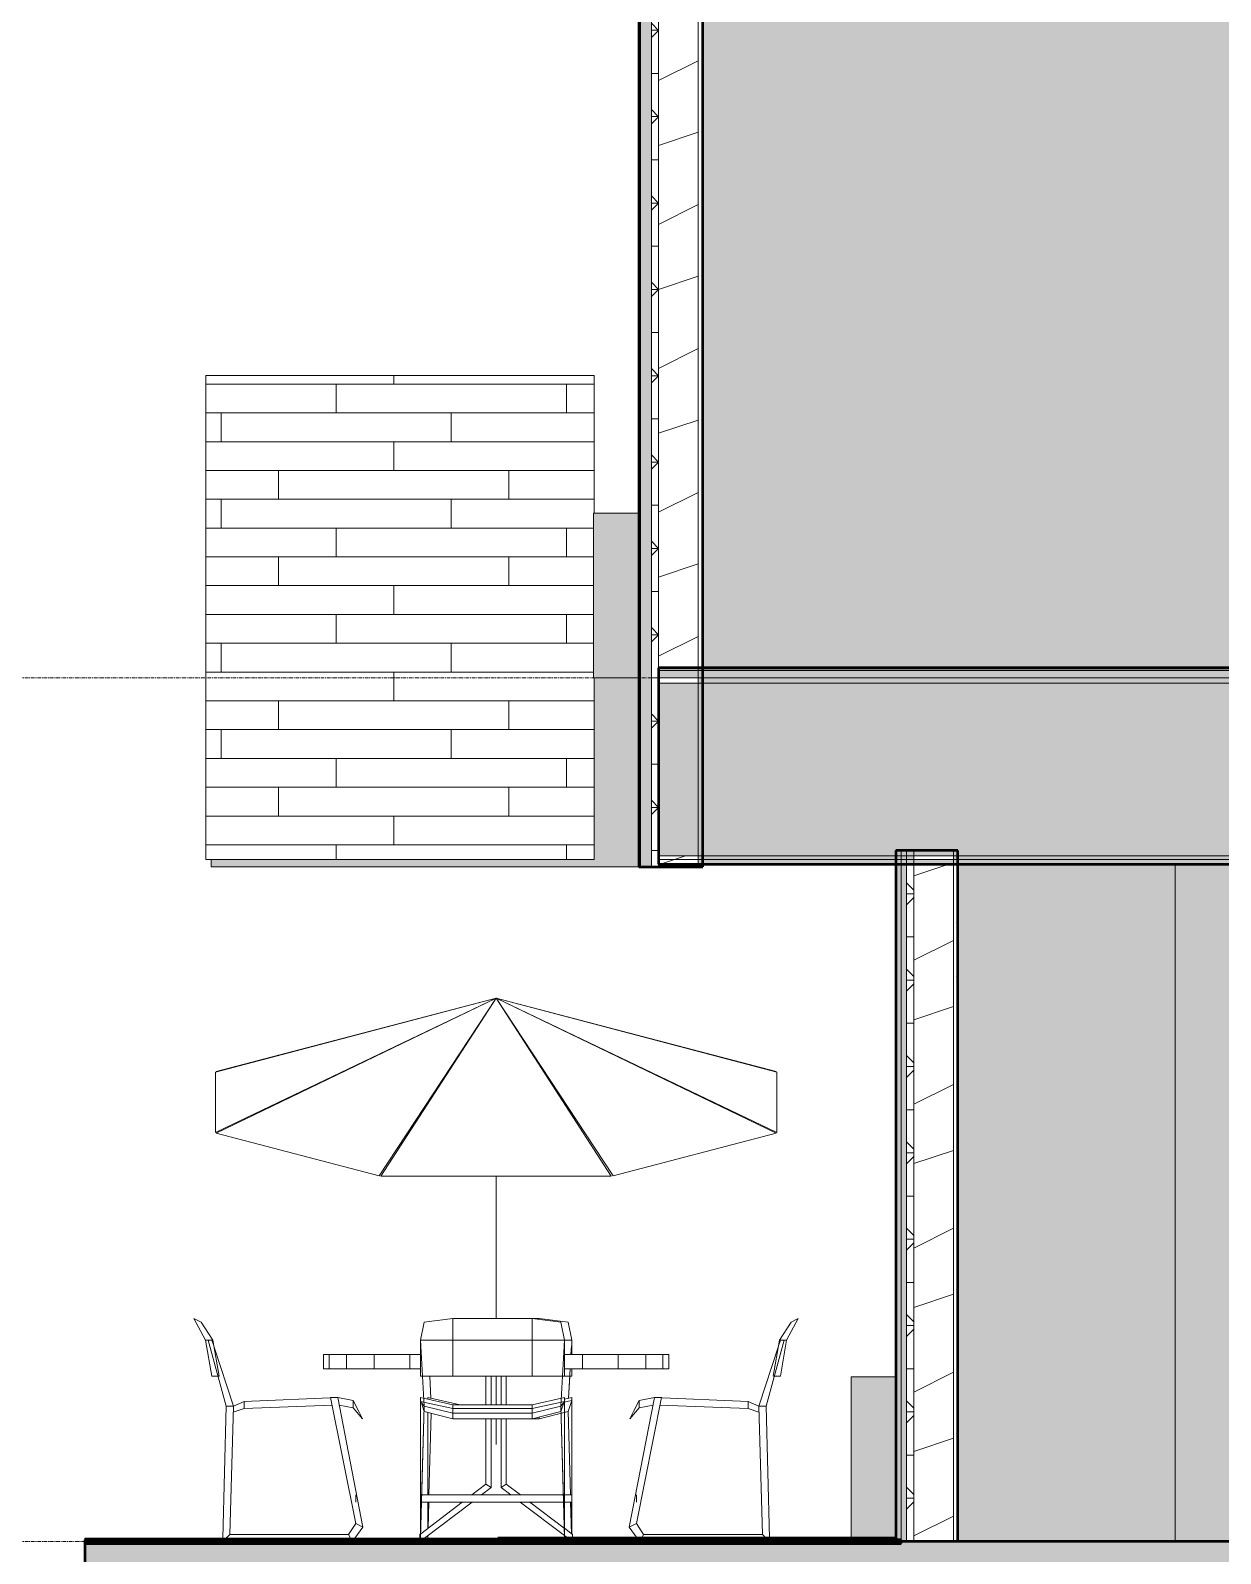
# Model space of a CAD drawing. Header units: inches. Extents: x 9566 to 17067, y -226 to 532.
# Drawn here: x 9889.8 to 10055.2, y -1.7 to 209.9 of the extents above; entities that cross this region are included whole.
import ezdxf

# ---------------------------------------------------------------- set-up
doc = ezdxf.new("R2010")
doc.units = ezdxf.units.IN
doc.header["$MEASUREMENT"] = 0
doc.linetypes.add('Grid Line 1_2_', pattern=[0.875, 0.5, -0.125, 0.125, -0.125])
for name, color, linetype, lineweight in [('0-1', 7, 'Continuous', 5), ('0-2', 7, 'Continuous', 9), ('A-AREA-PATT-1', 41, 'Continuous', 9), ('A-AREA-PATT-3', 254, 'Continuous', 9), ('A-FLOR', 192, 'Continuous', 13), ('A-FLOR-1', 192, 'Continuous', 5), ('A-FLOR-2', 192, 'Continuous', 50), ('A-FLOR-LEVL-1', 51, 'Grid Line 1_2_', 9), ('A-FLOR-MCUT', 51, 'Continuous', 13), ('A-FLOR-PATT-1', 8, 'Continuous', 9), ('A-WALL', 113, 'Continuous', 13), ('A-WALL-2', 10, 'Continuous', 13), ('A-WALL-3', 113, 'Continuous', 5), ('A-WALL-4', 113, 'Continuous', 50), ('A-WALL-PATT-1', 111, 'Continuous', 9), ('G-IMPT', 8, 'Continuous', 9), ('L-SITE', 91, 'Continuous', 9), ('M-EQPM-1', 8, 'Continuous', 9), ('M-EQPM-2', 7, 'Continuous', 9)]:
    doc.layers.add(name, color=color, linetype=linetype, lineweight=lineweight)
pattern_1 = [(0, (11002.727, 72), (38.4, 9.6), [1.584, -27.216, 1.584, -27.216, -153.6]), (0, (11002.727, 72), (38.4, 9.6), [-57.6, 1.584, -56.016, 1.584, -27.216, -67.2]), (0, (11002.727, 72), (38.4, 9.6), [-144, 1.584, -17.616, 1.584, -46.416]), (120, (11017.127, 76.8), (-27.51384, 28.455376), [1.584, -27.216, 1.584, -27.216, -153.6]), (120, (11017.127, 76.8), (-27.51384, 28.455376), [-57.6, 1.584, -56.016, 1.584, -27.216, -67.2]), (120, (11017.127, 76.8), (-27.51384, 28.455376), [-144, 1.584, -17.616, 1.584, -46.416]), (240, (11021.927, 96), (-10.88616, -38.055376), [1.584, -27.216, 1.584, -27.216, -153.6]), (240, (11021.927, 96), (-10.88616, -38.055376), [-57.6, 1.584, -56.016, 1.584, -27.216, -67.2]), (240, (11021.927, 96), (-10.88616, -38.055376), [-144, 1.584, -17.616, 1.584, -46.416])]
pattern_2 = [(50, (11002.727, 72), (34.4287, -3.012), [3.6, -39.6]), (355, (11002.727, 72), (-6.6596, 36.1048), [2.88, -31.68]), (100.451, (11005.596, 71.75), (27.7688, 33.0931), [3.06, -33.655]), (46.184, (11002.727, 81.6), (51.2275, -7.9453), [5.4, -59.4]), (96.636, (11006.996, 80.94), (44.8632, 46.7577), [4.589, -50.482]), (351.184, (11002.727, 81.6), (44.8642, 46.7574), [4.32, -47.52]), (21, (11007.527, 79.2), (28.65176, -19.3257), [3.6, -39.6]), (326, (11007.527, 79.2), (11.6793, 34.8066), [2.88, -31.68]), (71.451, (11009.915, 77.59), (40.331, 15.4813), [3.06, -33.655]), (37.5, (11002.727, 72), (0.58311, 15.97898), [1.584, -29.712, 1.584, -30.576, -31.8]), (37.5, (11002.727, 72), (0.58311, 15.97898), [-63.456, 1.584, -30.216]), (7.5, (11002.727, 72), (12.6269, 18.9321), [1.584, -16.752, 1.584, -28.992, -12.12]), (7.5, (11002.727, 72), (12.6269, 18.9321), [-48.912, 1.584, -10.536]), (327.5, (10992.023, 72), (25.62299, -1.0828), [1.584, -10.416, 1.584, -35.856, -49.68]), (327.5, (10992.023, 72), (25.62299, -1.0828), [-49.44, 1.584, -48.096]), (317.5, (10987.223, 72), (27.99243, 4.80496), [1.584, -14.016, 1.584, -23.28, -35.28]), (317.5, (10987.223, 72), (27.99243, 4.80496), [-40.464, 1.584, -33.696])]
pattern_3 = [(0, (11002.727, 72), (0, 5.998), []), (315, (11002.727, 72), (5.99768, 0), [8.482, -8.482]), (45, (11002.727, 72), (5.99768, 0), [8.482, -8.482])]
pattern_4 = [(216.87, (11010.724, 91.992), (59.975529, 39.984307), [9.996, -89.964]), (206.565, (11022.719, 85.994), (-19.99181, -19.99222), [22.352, -22.352]), (198.435, (11022.719, 75.998), (-39.98382, -19.991955), [12.644, -50.576])]

# ---------------------------------------------------------------- blocks, each defined once
blk = doc.blocks.new('HVAC_SPVU_AlliedAir_MGE4 - HVAC_SPVU_AlliedAir_MGE4-V23-BUILDING SECTION - EAST_WEST - LOOKING NORTH')
at = {"layer": 'M-EQPM-1'}
h = blk.add_hatch(color=256, dxfattribs=at)
h.paths.add_polyline_path([(10018.71, 0), (10018.81, 0), (10018.81, 22.88), (10018.71, 22.88), (10018.71, 9.03)], flags=0)
h.paths.add_polyline_path([(10010.09, 0.5), (10010.09, 22.88), (10003.89, 22.88), (10003.89, 0.5)], flags=0)
at = {"layer": 'M-EQPM-2'}
for p, q in [((10003.89, 0.5), (10003.89, 22.88)), ((10003.89, 22.88), (10010.09, 22.88)), ((10018.71, 22.88), (10018.81, 22.88))]:
    blk.add_line(p, q, dxfattribs=at)
blk = doc.blocks.new('HVAC_SPVU_AlliedAir_MGE4 - HVAC_SPVU_AlliedAir_MGE4-V26-BUILDING SECTION - EAST_WEST - LOOKING NORTH')
at = {"layer": 'M-EQPM-1'}
blk.add_hatch(color=256, dxfattribs=at).paths.add_polyline_path([(9968.19, 120), (9974.38, 120), (9974.38, 142.87), (9968.06, 142.87), (9968.06, 120)], flags=0)
at = {"layer": 'M-EQPM-2'}
for p, q in [((9968.06, 120), (9968.06, 142.87)), ((9968.06, 142.87), (9974.38, 142.87)), ((9968.06, 120), (9974.38, 120))]:
    blk.add_line(p, q, dxfattribs=at)
blk = doc.blocks.new('1750 Ox - Unit Layouts_rvt-1-BUILDING SECTION - EAST_WEST - LOOKING NORTH')
at = {"layer": 'A-WALL-2'}
for p, q in [((10018.81, 94.13), (10018.81, 0)), ((10048.89, 0), (10048.89, 94.13))]:
    blk.add_line(p, q, dxfattribs=at)
at = {"layer": '0-2'}
for name in ['HVAC_SPVU_AlliedAir_MGE4 - HVAC_SPVU_AlliedAir_MGE4-V26-BUILDING SECTION - EAST_WEST - LOOKING NORTH', 'HVAC_SPVU_AlliedAir_MGE4 - HVAC_SPVU_AlliedAir_MGE4-V23-BUILDING SECTION - EAST_WEST - LOOKING NORTH']:
    blk.add_blockref(name, (0, 0), dxfattribs=at)
blk = doc.blocks.new('Outdoor Table01 - 02ZUTB01_dwg-V35-BUILDING SECTION - EAST_WEST - LOOKING NORTH')
at = {"layer": 'G-IMPT'}
for p, q in [((9954.55, 75.5), (9915.55, 56.82)), ((9954.55, 75.5), (9915.55, 65.24)), ((9954.55, 75.5), (9915.66, 65.31)), ((9954.55, 75.5), (9915.66, 56.75)), ((9954.55, 75.5), (9938.29, 71.26)), ((9954.55, 75.5), (9938.29, 50.8)), ((9954.55, 75.5), (9938.55, 50.77)), ((9993.55, 65.24), (9954.55, 75.5)), ((9954.55, 75.5), (9993.55, 56.82)), ((9954.55, 75.5), (9970.55, 50.77)), ((9954.55, 75.5), (9970.81, 71.26)), ((9954.55, 75.5), (9993.44, 65.31)), ((9954.55, 75.5), (9993.44, 56.75)), ((9954.55, 75.5), (9970.81, 50.8)), ((9915.66, 65.31), (9938.29, 71.26)), ((9945.76, 71.29), (9945.82, 71.29)), ((9963.28, 71.29), (9963.34, 71.29)), ((9970.81, 71.26), (9993.44, 65.31)), ((9915.55, 56.82), (9915.55, 65.24)), ((9993.55, 65.24), (9993.55, 56.82)), ((9938.29, 50.8), (9915.66, 56.75)), ((9993.44, 56.75), (9970.81, 50.8)), ((9970.55, 50.77), (9938.55, 50.77)), ((9954.55, 49.5), (9954.55, 50.77)), ((9954.55, 49.5), (9954.55, 50.77)), ((9954.55, 31), (9954.55, 49.5)), ((9954.55, 31), (9954.55, 49.5)), ((9913.56, 30.5), (9912.56, 31)), ((9912.56, 31), (9914.18, 28)), ((9913.56, 30.5), (9915.18, 28)), ((9944.55, 30.5), (9944.05, 28)), ((9948.55, 31), (9944.55, 30.5)), ((9959.55, 31), (9948.55, 31)), ((9948.55, 31), (9948.55, 28)), ((9963.55, 30.5), (9959.55, 31)), ((9959.55, 31), (9960.55, 31)), ((9959.55, 31), (9959.55, 28)), ((9960.55, 31), (9964.55, 30.5)), ((9960.55, 31), (9960.55, 30.87)), ((9963.55, 30.5), (9964.05, 28)), ((9965.05, 28), (9964.55, 30.5)), ((9993.92, 28), (9995.54, 30.5)), ((9996.54, 31), (9994.92, 28)), ((9996.54, 31), (9995.54, 30.5)), ((9914.18, 28), (9915.05, 23)), ((9914.18, 28), (9914.55, 28)), ((9917.05, 18.83), (9914.55, 28)), ((9915.05, 28), (9914.55, 28)), ((9915.31, 27.21), (9915.05, 28)), ((9915.05, 28), (9915.18, 28)), ((9915.18, 28), (9916.05, 23)), ((9944.05, 28), (9944.09, 27.21)), ((9944.05, 28), (9944.55, 18.83)), ((9944.05, 28), (9944.05, 23)), ((9948.55, 28), (9944.05, 28)), ((9959.55, 28), (9948.55, 28)), ((9948.55, 28), (9948.55, 23)), ((9959.55, 28), (9964.05, 28)), ((9959.55, 28), (9959.55, 23)), ((9963.55, 18.83), (9964.05, 28)), ((9964.01, 27.21), (9964.05, 28)), ((9964.05, 28), (9964.05, 23)), ((9964.05, 28), (9965.05, 28)), ((9965.05, 28), (9965.05, 26)), ((9994.55, 28), (9992.05, 18.83)), ((9993.92, 28), (9993.05, 23)), ((9994.05, 28), (9993.79, 27.21)), ((9994.05, 28), (9993.92, 28)), ((9994.05, 28), (9994.55, 28)), ((9994.92, 28), (9994.05, 23)), ((9994.92, 28), (9994.55, 28)), ((9918.05, 18.83), (9915.33, 27.15)), ((9930.55, 24), (9930.55, 26)), ((9930.55, 26), (9931.37, 26)), ((9931.37, 26), (9933.77, 26)), ((9931.37, 24), (9931.37, 26)), ((9933.77, 26), (9937.58, 26)), ((9933.77, 24), (9933.77, 26)), ((9937.58, 26), (9942.55, 26)), ((9937.58, 24), (9937.58, 26)), ((9942.55, 26), (9944.05, 26)), ((9942.55, 24), (9942.55, 26)), ((9964.05, 26), (9966.55, 26)), ((9964.94, 26), (9965.01, 27.21)), ((9966.55, 26), (9971.52, 26)), ((9966.55, 24), (9966.55, 26)), ((9971.52, 26), (9975.33, 26)), ((9971.52, 24), (9971.52, 26)), ((9975.33, 26), (9977.73, 26)), ((9975.33, 24), (9975.33, 26)), ((9977.73, 26), (9978.55, 26)), ((9977.73, 24), (9977.73, 26)), ((9978.55, 24), (9978.55, 26)), ((9993.77, 27.15), (9991.05, 18.83)), ((9930.55, 24), (9931.37, 24)), ((9931.37, 24), (9933.77, 24)), ((9933.77, 24), (9937.58, 24)), ((9937.58, 24), (9942.55, 24)), ((9942.55, 24), (9944.05, 24)), ((9964.05, 24), (9966.55, 24)), ((9964.61, 19.9), (9964.83, 24)), ((9965.05, 24), (9965.05, 23)), ((9966.55, 24), (9971.52, 24)), ((9971.52, 24), (9975.33, 24)), ((9975.33, 24), (9977.73, 24)), ((9977.73, 24), (9978.55, 24)), ((9915.05, 23), (9915.91, 23)), ((9915.99, 23), (9916.05, 23)), ((9944.05, 23), (9948.55, 23)), ((9944.32, 23), (9944.55, 18.83)), ((9945.49, 19.9), (9945.32, 23)), ((9945.49, 19.9), (9945.32, 23)), ((9948.55, 23), (9959.55, 23)), ((9953.14, 19), (9953.14, 23)), ((9953.84, 19), (9953.84, 23)), ((9954.55, 19), (9954.55, 23)), ((9954.55, 19), (9954.55, 23)), ((9955.26, 19), (9955.26, 23)), ((9955.96, 19), (9955.96, 23)), ((9959.55, 23), (9964.05, 23)), ((9963.55, 18.83), (9963.78, 23)), ((9965.05, 23), (9964.05, 23)), ((9964.78, 23), (9964.61, 19.9)), ((9993.05, 23), (9993.11, 23)), ((9993.19, 23), (9994.05, 23)), ((9919.55, 19.48), (9918.05, 18.83)), ((9932.55, 20), (9919.55, 19.48)), ((9919.55, 18.48), (9919.55, 19.48)), ((9932.55, 20), (9931.55, 20)), ((9935.05, 2.5), (9931.55, 20)), ((9936.05, 2), (9932.55, 20)), ((9934.68, 19.59), (9932.55, 20)), ((9935.46, 18.07), (9934.68, 19.59)), ((9934.68, 18.59), (9934.68, 19.59)), ((9944.05, 20), (9944.05, 19.48)), ((9944.05, 20), (9948.55, 19)), ((9944.05, 2.5), (9944.05, 19.48)), ((9944.05, 6.5), (9944.05, 19.48)), ((9944.05, 19.48), (9944.55, 18.83)), ((9944.05, 19.48), (9948.55, 18.48)), ((9944.11, 19.4), (9944.55, 18.07)), ((9945.05, 19.78), (9945.05, 20)), ((9949.55, 19), (9945.05, 20)), ((9959.55, 19), (9964.05, 20)), ((9959.55, 18.48), (9964.05, 19.48)), ((9964.05, 19.48), (9963.55, 18.83)), ((9963.55, 18.07), (9963.99, 19.4)), ((9965.05, 19.59), (9963.97, 19.35)), ((9964.05, 20), (9964.05, 19.48)), ((9965.05, 20), (9964.05, 19.78)), ((9964.05, 19.48), (9964.05, 6.5)), ((9964.05, 2.5), (9964.05, 19.48)), ((9965.05, 19.59), (9964.55, 18.07)), ((9965.05, 19.48), (9964.99, 19.4)), ((9965.05, 19.59), (9965.05, 20)), ((9965.05, 6.5), (9965.05, 19.59)), ((9965.05, 2), (9965.05, 19.59)), ((9965.05, 19.59), (9965.05, 19.48)), ((9973.05, 2), (9976.55, 20)), ((9974.42, 19.59), (9973.64, 18.07)), ((9974.05, 2.5), (9977.55, 20)), ((9974.42, 19.59), (9976.55, 20)), ((9974.42, 19.59), (9974.42, 18.59)), ((9976.55, 20), (9977.55, 20)), ((9976.55, 20), (9989.55, 19.48)), ((9989.55, 19.48), (9991.05, 18.83)), ((9989.55, 19.48), (9989.55, 18.48)), ((9916.56, 0.5), (9917.05, 18.83)), ((9917.05, 18.83), (9918.05, 18.83)), ((9917.55, 1), (9918.05, 18.83)), ((9918.03, 17.98), (9919.55, 18.48)), ((9919.55, 18.48), (9931.76, 18.97)), ((9932.75, 18.96), (9934.68, 18.59)), ((9934.68, 18.59), (9935.96, 17.07)), ((9935.96, 17.07), (9935.46, 18.07)), ((9944.55, 18.83), (9944.05, 1)), ((9944.55, 18.83), (9944.06, 0.5)), ((9944.55, 18.83), (9948.55, 17.83)), ((9944.55, 18.07), (9948.55, 17.07)), ((9945.05, 6.5), (9945.05, 17.94)), ((9945.05, 6.5), (9945.05, 17.94)), ((9945.2, 6.5), (9945.52, 17.82)), ((9945.2, 6.5), (9945.52, 17.82)), ((9945.22, 6.5), (9945.52, 17.82)), ((9948.55, 19), (9959.55, 19)), ((9948.55, 19), (9948.55, 18.48)), ((9948.55, 18.48), (9948.55, 17.83)), ((9948.55, 18.48), (9959.55, 18.48)), ((9948.55, 17.83), (9959.55, 17.83)), ((9948.55, 17.83), (9948.55, 17.07)), ((9948.55, 17.07), (9959.55, 17.07)), ((9953.14, 8), (9953.14, 17.07)), ((9953.84, 7.5), (9953.84, 17.07)), ((9954.55, 13.5), (9954.55, 17.07)), ((9954.55, 13.5), (9954.55, 17.07)), ((9955.26, 7.5), (9955.26, 17.07)), ((9955.96, 8), (9955.96, 17.07)), ((9959.55, 18.48), (9959.55, 19)), ((9959.55, 17.83), (9963.55, 18.83)), ((9959.55, 17.83), (9959.55, 18.48)), ((9959.55, 17.07), (9963.55, 18.07)), ((9959.55, 17.83), (9959.55, 17.07)), ((9960.55, 17.07), (9959.55, 17.07)), ((9964.55, 18.07), (9960.55, 17.07)), ((9960.55, 17.32), (9960.55, 17.07)), ((9964.04, 0.5), (9963.55, 18.83)), ((9964.05, 1), (9963.55, 18.83)), ((9964.57, 18.13), (9964.9, 6.49)), ((9964.57, 18.13), (9964.9, 6.49)), ((9964.57, 18.12), (9964.88, 6.49)), ((9974.42, 18.59), (9973.14, 17.07)), ((9973.64, 18.07), (9973.14, 17.07)), ((9974.42, 18.59), (9976.35, 18.96)), ((9977.34, 18.97), (9989.55, 18.48)), ((9989.55, 18.48), (9991.07, 17.98)), ((9991.05, 18.83), (9991.55, 1)), ((9991.05, 18.83), (9992.05, 18.83)), ((9992.05, 18.83), (9992.54, 0.5)), ((9935.05, 5.5), (9935.05, 6.5)), ((9944.2, 6.5), (9944.05, 6.5)), ((9944.05, 6.5), (9944.05, 5.5)), ((9963.88, 6.5), (9944.22, 6.5)), ((9953.14, 8), (9951.17, 6.5)), ((9953.84, 7.5), (9952.52, 6.5)), ((9953.84, 7.5), (9953.14, 8)), ((9955.96, 8), (9955.26, 7.5)), ((9955.26, 7.5), (9956.58, 6.5)), ((9955.96, 8), (9957.93, 6.5)), ((9964.05, 6.5), (9963.9, 6.5)), ((9964.05, 5.5), (9964.05, 6.5)), ((9964.05, 6.5), (9965.05, 6.5)), ((9965.05, 6.5), (9965.05, 5.5)), ((9974.05, 6.5), (9974.05, 5.5)), ((9944.18, 5.5), (9944.05, 5.5)), ((9944.05, 2), (9944.05, 5.5)), ((9949.85, 5.5), (9944.08, 1.1)), ((9963.9, 5.5), (9944.2, 5.5)), ((9951.2, 5.5), (9944.6, 0.5)), ((9945.05, 2), (9945.05, 5.5)), ((9945.05, 2.5), (9945.05, 5.5)), ((9945.07, 1.86), (9945.18, 5.5)), ((9945.07, 1.86), (9945.18, 5.5)), ((9945.1, 1.88), (9945.2, 5.5)), ((9957.9, 5.5), (9964.03, 0.86)), ((9959.25, 5.5), (9964, 1.88)), ((9964.05, 5.5), (9963.92, 5.5)), ((9964.05, 5.5), (9964.05, 2)), ((9964.05, 5.5), (9965.05, 5.5)), ((9964.9, 5.5), (9965.02, 1.1)), ((9964.92, 5.5), (9965.05, 1.08)), ((9964.92, 5.5), (9965.05, 1.08)), ((9965.05, 2.5), (9965.05, 5.5)), ((9935.05, 2.5), (9934.05, 1)), ((9936.05, 2), (9935.05, 2.5)), ((9944.05, 1), (9944.05, 2.5)), ((9944.05, 2.5), (9944.05, 2)), ((9945.05, 2.5), (9945.05, 1.84)), ((9945.05, 2), (9945.05, 2.5)), ((9964.05, 2.5), (9964.05, 1)), ((9964.05, 2), (9964.05, 2.5)), ((9965.05, 1.08), (9965.05, 2.5)), ((9965.05, 2.5), (9965.05, 2)), ((9974.05, 2.5), (9973.05, 2)), ((9975.05, 1), (9974.05, 2.5)), ((9917.55, 1), (9917.05, 0.5)), ((9934.05, 1), (9917.55, 1)), ((9934.05, 1), (9934.3, 0.5)), ((9936.05, 2), (9934.92, 0.5)), ((9944.05, 1.08), (9943.94, 1)), ((9943.94, 1), (9943.94, 0.5)), ((9944.05, 1), (9944.05, 2)), ((9944.05, 0.5), (9944.05, 1)), ((9945.05, 2), (9945.05, 1.84)), ((9945.05, 0.84), (9945.05, 0.5)), ((9945.05, 0.84), (9945.05, 0.5)), ((9945.05, 0.84), (9945.05, 0.5)), ((9945.06, 0.5), (9945.07, 0.86)), ((9964.03, 1.86), (9965.16, 1)), ((9964.05, 2), (9964.05, 1)), ((9964.05, 1), (9964.05, 0.5)), ((9964.05, 0.84), (9964.5, 0.5)), ((9965.05, 1.08), (9965.05, 2)), ((9965.16, 1), (9965.16, 0.5)), ((9974.17, 0.5), (9973.05, 2)), ((9975.05, 1), (9974.8, 0.5)), ((9991.55, 1), (9975.05, 1)), ((9992.05, 0.5), (9991.55, 1))]:
    blk.add_line(p, q, dxfattribs=at)
blk = doc.blocks.new('Outdoor Table01 - Outdoor Table01-V36-BUILDING SECTION - EAST_WEST - LOOKING NORTH')
blk.add_blockref('Outdoor Table01 - 02ZUTB01_dwg-V35-BUILDING SECTION - EAST_WEST - LOOKING NORTH', (0, 0))

msp = doc.modelspace()

# ---------------------------------------------------------------- hatches: boundary and pattern name
at = {"layer": 'A-AREA-PATT-1'}
h = msp.add_hatch(color=256, dxfattribs=at)
h.paths.add_polyline_path([(10126.1144, 121.375), (10126.1144, 207), (10168.1144, 207), (10168.1144, 121.375), (10245.7644, 121.375), (10245.7644, 207), (10281.7644, 207), (10281.7644, 121.375), (10376.7894, 121.375), (10376.7894, 226.125), (9983.2519, 226.125), (9983.2519, 121.375), (10117.577, 121.375)], flags=0)
h.paths.add_polyline_path([(10375.8996, 159.659), (10375.5059, 159.659), (10375.3091, 160), (10375.5059, 160.341), (10375.9201, 160.3056), (10376.0965, 160), (10375.9201, 159.6944)], flags=0)
at = {"layer": 'A-AREA-PATT-3'}
h = msp.add_hatch(color=256, dxfattribs=at)
h.paths.add_polyline_path([(10018.8144, 0), (10059.5196, 0), (10059.5196, 37.5), (10086.0298, 37.5), (10086.0298, 51), (10124.0298, 51), (10124.0298, 37.5), (10143.5196, 37.5), (10143.5196, 0), (10185.7721, 0), (10185.7721, 82.75), (10263.2721, 82.75), (10263.2721, 25), (10280.1644, 24.9542), (10280.1644, 22), (10283.1644, 22), (10283.1644, 6), (10281.1644, 6), (10281.1644, 0), (10351.1768, 0), (10352.0695, 7.6935), (10352.0986, 7.9418), (10351.0537, 8.3716), (10349.3132, 9.175), (10347.3132, 10.5671), (10346.2561, 11.6145), (10345.6768, 12.7851), (10345.3132, 13.8964), (10345.3132, 14.25), (10352.7894, 14.25), (10352.7894, 14.5), (10345.3132, 14.5), (10345.3157, 15.25), (10345.5632, 15.75), (10352.7894, 15.75), (10352.7894, 34.5), (10357.8416, 34.5), (10357.8416, 36), (10356.5916, 36), (10356.5916, 36.5), (10372.4144, 36.5), (10372.4646, 39), (10372.6019, 39), (10372.5475, 45.3906), (10372.493, 45.5937), (10372.1956, 45.8911), (10371.712, 46), (10369.5282, 45.9853), (10368.6947, 45.7754), (10368.0251, 45.2666), (10367.6177, 44.5827), (10367.4769, 43.875), (10367.4398, 42.5), (10366.7269, 42.5), (10366.764, 44.0617), (10366.9457, 44.9752), (10367.6817, 45.9833), (10368.5247, 46.5357), (10369.6019, 46.75), (10371.7894, 46.7129), (10372.3805, 46.5916), (10372.6452, 46.4661), (10373.1644, 45.8873), (10373.3519, 45.1875), (10373.3519, 39), (10373.8956, 39), (10373.9144, 36), (10372.2894, 36), (10372.2894, 34.5), (10376.7894, 34.5), (10376.7894, 94.125), (10018.7144, 94.125), (10018.7144, 22.875), (10018.8144, 22.875), (10018.8144, 9.0286)], flags=0)
h.paths.add_polyline_path([(10263.2721, 0), (10279.1644, 0), (10279.1644, 6), (10263.2721, 6)], flags=0)
h.paths.add_polyline_path([(10123.0298, 37.5), (10123.0298, 42.722), (10087.0298, 42.722), (10087.0298, 37.5), (10087.9834, 37.5), (10088.0035, 40.2843), (10088.1563, 40.5491), (10088.4211, 40.7019), (10088.7708, 40.722), (10121.6386, 40.7019), (10121.9033, 40.5491), (10122.0562, 40.2843), (10122.0763, 39.9346), (10122.0763, 37.5)], flags=0)
h.paths.add_polyline_path([(10087.0298, 43.722), (10096.0298, 43.722), (10096.0298, 46.472), (10087.0298, 46.472)], flags=0)
h.paths.add_polyline_path([(10117.577, 43.722), (10123.0298, 43.722), (10123.0298, 46.472), (10114.0298, 46.472), (10114.0298, 43.722)], flags=0)
h.paths.add_polyline_path([(10097.0298, 43.722), (10113.0298, 43.722), (10113.0298, 50), (10097.0298, 50)], flags=0)
h.paths.add_polyline_path([(10088.7708, 47.472), (10096.0298, 47.472), (10096.0298, 50), (10087.0298, 50), (10087.0298, 47.472)], flags=0)
h.paths.add_polyline_path([(10121.2889, 47.472), (10123.0298, 47.472), (10123.0298, 50), (10114.0298, 50), (10114.0298, 47.472), (10118.9267, 47.472)], flags=0)
at = {"layer": 'A-FLOR'}
h = msp.add_hatch(color=256, dxfattribs=at)
h.paths.add_polyline_path([(12143.9644, 0), (12147.8519, 0), (12147.8519, 0.5), (12088.5894, 0.5), (12088.5894, 0), (12143.6019, 0)], flags=0)
h.paths.add_polyline_path([(9964.8266, 0.25), (10010.0894, 0.25), (10010.0894, 0.5), (9954.8019, 0.5), (9954.8019, 0.25), (9955.2571, 0.25)], flags=0)
at = {"layer": 'A-FLOR-1'}
h = msp.add_hatch(color=256, dxfattribs=at)
h.paths.add_polyline_path([(12116.5269, 121.25), (12116.5269, 121.375), (11720.9894, 121.375), (11720.9894, 121.25), (12116.5203, 121.25)], flags=0)
h.paths.add_polyline_path([(11258.5923, 121.25), (11316.7437, 121.2604), (11316.7437, 121.375), (11250.4519, 121.375), (11250.4519, 121.25)], flags=0)
h.paths.add_polyline_path([(11318.7437, 121.25), (11388.7437, 121.2707), (11388.7437, 121.375), (11318.7437, 121.375), (11318.7437, 121.2607)], flags=0)
h.paths.add_polyline_path([(11392.9394, 121.25), (11437.6894, 121.2777), (11437.6894, 121.375), (11390.7437, 121.375), (11390.7437, 121.25), (11391.7437, 121.25)], flags=0)
h.paths.add_polyline_path([(11439.6894, 121.25), (11553.9894, 121.2944), (11553.9894, 121.375), (11439.6894, 121.375), (11439.6894, 121.278)], flags=0)
h.paths.add_polyline_path([(11667.6355, 121.25), (11719.2394, 121.25), (11719.2394, 121.375), (11648.7394, 121.375), (11648.7394, 121.25), (11649.9894, 121.25)], flags=0)
h.paths.add_polyline_path([(11585.2394, 121.25), (11585.2394, 121.375), (11583.9894, 121.375), (11583.9894, 121.25)], flags=0)
h.paths.add_polyline_path([(11643.9894, 121.25), (11645.2394, 121.25), (11645.2394, 121.375), (11588.7394, 121.375), (11588.7394, 121.25), (11589.9894, 121.25)], flags=0)
h.paths.add_polyline_path([(10505.0916, 121.25), (10510.0394, 121.25), (10510.0394, 121.375), (10453.5394, 121.375), (10453.5394, 121.25), (10462.0344, 121.25)], flags=0)
h.paths.add_polyline_path([(10513.5394, 121.25), (10514.7894, 121.25), (10514.7894, 121.375), (10513.5394, 121.3264)], flags=0)
h.paths.add_polyline_path([(10544.7894, 121.25), (10659.0894, 121.25), (10659.0894, 121.375), (10544.7894, 121.3308)], flags=0)
h.paths.add_polyline_path([(10450.0394, 121.25), (10450.0394, 121.375), (10379.5394, 121.375), (10379.5394, 121.25), (10448.0394, 121.25)], flags=0)
h.paths.add_polyline_path([(10376.7894, 121.25), (10377.7894, 121.25), (10377.7894, 121.375), (9982.6269, 121.375), (9982.6269, 121.25), (10375.9201, 121.25)], flags=0)
h.paths.add_polyline_path([(10668.3894, 121.25), (10708.0351, 121.25), (10708.0351, 121.375), (10661.0894, 121.3474), (10661.0894, 121.25), (10666.8394, 121.25)], flags=0)
h.paths.add_polyline_path([(10710.0351, 121.25), (10780.0351, 121.25), (10780.0351, 121.375), (10710.0351, 121.3544)], flags=0)
h.paths.add_polyline_path([(10782.0351, 121.25), (10849.3269, 121.25), (10849.3269, 121.375), (10782.0351, 121.3646)], flags=0)
h = msp.add_hatch(color=256, dxfattribs=at)
h.paths.add_polyline_path([(11273.9937, 121), (11316.7437, 121.0208), (11316.7437, 121.25), (11249.8269, 121.25), (11249.8269, 121), (11258.5923, 121)], flags=0)
h.paths.add_polyline_path([(12116.5269, 121), (12116.5203, 121.25), (11648.7394, 121.25), (11648.7394, 121), (12116.5072, 121)], flags=0)
h.paths.add_polyline_path([(11318.7437, 121), (11388.7437, 121.0414), (11388.7437, 121.25), (11318.7437, 121.25), (11318.7437, 121.0213)], flags=0)
h.paths.add_polyline_path([(11392.9751, 121), (11553.9894, 121), (11553.9894, 121.25), (11390.7437, 121.25), (11390.7437, 121), (11392.9394, 121)], flags=0)
h.paths.add_polyline_path([(11643.9894, 121), (11645.2394, 121), (11645.2394, 121.25), (11588.7394, 121.25), (11588.7394, 121), (11589.9894, 121)], flags=0)
h.paths.add_polyline_path([(11583.9894, 121), (11585.2394, 121), (11585.2394, 121.25), (11583.9894, 121.25), (11583.9894, 121.0974)], flags=0)
h.paths.add_polyline_path([(10544.7894, 121), (10708.0351, 121), (10708.0351, 121.25), (10544.7894, 121.25), (10544.7894, 121.1617)], flags=0)
h.paths.add_polyline_path([(10508.7894, 121), (10510.0394, 121), (10510.0394, 121.25), (10453.5394, 121.25), (10453.5394, 121), (10505.0916, 121)], flags=0)
h.paths.add_polyline_path([(10514.7894, 121), (10514.7894, 121.25), (10513.5394, 121.25), (10513.5394, 121)], flags=0)
h.paths.add_polyline_path([(10448.0394, 121), (10450.0394, 121), (10450.0394, 121.25), (9982.6269, 121.25), (9982.6269, 121), (10418.9772, 121)], flags=0)
h.paths.add_polyline_path([(10710.0351, 121), (10780.0351, 121), (10780.0351, 121.25), (10710.0351, 121.2088)], flags=0)
h.paths.add_polyline_path([(10782.0351, 121), (10849.3269, 121), (10849.3269, 121.25), (10782.0351, 121.2293)], flags=0)
for points in [[(9914.9394, 93.75), (9974.3769, 93.75), (9974.3769, 120), (9968.1894, 120), (9968.1894, 94.75), (9914.9394, 94.75)], [(9942.9584, 0.25), (9954.8019, 0.25), (9954.8019, 0.5), (9897.3894, 0.5), (9897.3894, 0.25), (9923.8196, 0.25)]]:
    msp.add_hatch(color=256, dxfattribs=at).paths.add_polyline_path(points, flags=0)
h = msp.add_hatch(color=256, dxfattribs=at)
h.paths.add_polyline_path([(12119.7359, 119.25), (12121.8394, 119.25), (12121.8394, 120), (11249.8269, 120), (11249.8269, 119.25), (12116.5269, 119.25)], flags=0)
h.paths.add_polyline_path([(10508.7894, 119.25), (10849.3269, 119.25), (10849.3269, 120), (9982.6269, 120), (9982.6269, 119.25), (10505.0916, 119.25)], flags=0)
h = msp.add_hatch(color=256, dxfattribs=at)
h.paths.add_polyline_path([(12086.0894, 94.75), (12116.5269, 94.75), (12116.5269, 95.25), (12086.0894, 95.25)], flags=0)
h.paths.add_polyline_path([(12079.9644, 94.75), (12080.5894, 94.75), (12080.5894, 95.25), (11285.2894, 95.25), (11285.2894, 94.75), (12076.6787, 94.75)], flags=0)
h.paths.add_polyline_path([(11250.4519, 94.75), (11279.7894, 94.7712), (11279.7894, 95.25), (11249.8269, 95.25), (11249.8269, 94.75), (11250.415, 94.75)], flags=0)
h.paths.add_polyline_path([(10634.2631, 94.75), (10813.4894, 94.7735), (10813.4894, 95.25), (10018.0894, 95.2267), (10018.0894, 94.75), (10606.225, 94.75)], flags=0)
h.paths.add_polyline_path([(10818.9894, 94.75), (10849.3269, 94.7531), (10849.3269, 95.25), (10818.9894, 95.25), (10818.9894, 94.7704)], flags=0)
h.paths.add_polyline_path([(10012.5894, 94.75), (10012.5894, 95.25), (9982.6269, 95.2469), (9982.6269, 94.75)], flags=0)
at = {"layer": 'A-FLOR-PATT-1'}
h = msp.add_hatch(dxfattribs=at)
h.set_pattern_fill('FP_2', color=256, style=0, pattern_type=2)
h.set_pattern_definition(pattern_2)
h.paths.add_polyline_path([(12055.1501, 120), (12116.5269, 120), (12116.5269, 121), (11583.9894, 121), (11583.9894, 120), (12012.0929, 120)], flags=0)
h.paths.add_polyline_path([(11546.5894, 120), (11553.9894, 120), (11553.9894, 121), (11390.7437, 121), (11390.7437, 120), (11538.464, 120)], flags=0)
h.paths.add_polyline_path([(11388.7437, 120), (11388.7437, 121), (11318.7437, 121), (11318.7437, 120), (11387.7638, 120)], flags=0)
h.paths.add_polyline_path([(11301.6495, 120), (11316.7437, 120), (11316.7437, 121), (11249.8269, 121), (11249.8269, 120), (11280.1209, 120)], flags=0)
h.paths.add_polyline_path([(10708.0351, 120), (10708.0351, 121), (10544.7894, 121), (10544.7894, 120), (10704.2311, 120)], flags=0)
h.paths.add_polyline_path([(10782.0351, 120), (10854.8269, 120), (10854.8269, 121), (10782.0351, 121), (10782.0351, 120.8664)], flags=0)
h.paths.add_polyline_path([(10710.0351, 120), (10780.0351, 120), (10780.0351, 121), (10710.0351, 121), (10710.0351, 120.835)], flags=0)
h.paths.add_polyline_path([(10418.9772, 120), (10514.7894, 120), (10514.7894, 121), (9977.1269, 121), (9977.1269, 120), (10402.1894, 120)], flags=0)
h = msp.add_hatch(dxfattribs=at)
h.set_pattern_fill('FP_4', color=256, style=0, pattern_type=2)
h.set_pattern_definition([(161.57, (11003.327, 72.6), (-4.8003375, -0.0004146), [0, -34.152, 3.792, 0]), (18.43, (11002.127, 72.6), (-4.8003375, 0.0004146), [0, -34.152, 3.792, 0]), (108.43, (11003.327, 72.6), (2.3991322, -12.001051), [11.382, -26.562]), (71.57, (11002.127, 72.6), (2.3991322, 12.001051), [11.382, -26.562])])
h.paths.add_polyline_path([(11244.3269, 95.25), (12121.8394, 95.25), (12121.8394, 119.25), (11244.3269, 119.25), (11244.3269, 103.2078)], flags=0)
h.paths.add_polyline_path([(10375.9201, 95.25), (10854.8269, 95.25), (10854.8269, 119.25), (9977.1269, 119.25), (9977.1269, 95.25), (10289.8057, 95.25)], flags=0)
h = msp.add_hatch(dxfattribs=at)
h.set_pattern_fill('FP_3', color=256, style=0, pattern_type=2)
h.set_pattern_definition(pattern_1)
h.paths.add_polyline_path([(11456.7204, 94.125), (12080.5894, 94.125), (12080.5894, 94.75), (11285.2894, 94.7194), (11285.2894, 94.125), (11419.4853, 94.125)], flags=0)
h.paths.add_polyline_path([(12115.9019, 94.125), (12116.5269, 94.125), (12116.5269, 94.75), (12087.8394, 94.75), (12087.8394, 94.125), (12098.2073, 94.125)], flags=0)
h.paths.add_polyline_path([(11268.3871, 94.125), (11279.7894, 94.125), (11279.7894, 94.75), (11249.8269, 94.7459), (11249.8269, 94.125), (11250.4519, 94.125)], flags=0)
h.paths.add_polyline_path([(10608.3083, 94.125), (10849.3269, 94.125), (10849.3269, 94.75), (9982.6269, 94.75), (9982.6269, 94.125), (10606.0583, 94.125)], flags=0)
h = msp.add_hatch(dxfattribs=at)
h.set_pattern_fill('FP_1', color=256, style=0, pattern_type=2)
h.set_pattern_definition([(0, (11002.727, 72), (30, 30), [30, -30]), (0, (11002.727, 83.25), (30, 30), [30, -30]), (0, (11002.727, 94.5), (30, 30), [30, -30]), (90, (11006.477, 98.25), (-30, 30), [30, -30]), (90, (11017.727, 98.25), (-30, 30), [30, -30]), (90, (11028.977, 98.25), (-30, 30), [30, -30])])
h.paths.add_polyline_path([(10881.8419, 0), (11277.2894, 0), (11277.2894, 0.25), (10821.4894, 0.25), (10821.4894, 0), (10875.5894, 0)], flags=0)
h.paths.add_polyline_path([(9902.2911, 0), (10010.0894, 0), (10010.0894, 0.25), (9897.3894, 0.25), (9897.3894, 0)], flags=0)
h = msp.add_hatch(dxfattribs=at)
h.set_pattern_fill('FP_2', color=256, style=0, pattern_type=2)
h.set_pattern_definition(pattern_2)
h.paths.add_polyline_path([(11732.2213, -12), (12143.6019, -12), (12143.6019, 0), (9897.3894, 0), (9897.3894, -12), (11710.6927, -12)], flags=0)
at = {"layer": 'A-WALL'}
h = msp.add_hatch(color=256, dxfattribs=at)
h.paths.add_polyline_path([(9974.3769, 93.75), (9974.6269, 93.75), (9974.6269, 212.875), (9974.3769, 212.875), (9974.3769, 96)], flags=0)
h.paths.add_polyline_path([(9974.6269, 249.875), (9974.6269, 250.625), (9974.3769, 250.625), (9974.3769, 249.875)], flags=0)
h.paths.add_polyline_path([(9974.3769, 251.625), (9974.6269, 251.625), (9974.6269, 334.5), (9974.3769, 334.5), (9974.3769, 252)], flags=0)
msp.add_hatch(color=256, dxfattribs=at).paths.add_polyline_path([(10010.0894, 0), (10010.8394, 0), (10010.8394, 94.125), (10010.0894, 94.125), (10010.0894, 9.0286)], flags=0)
at = {"layer": 'A-WALL-3'}
h = msp.add_hatch(color=256, dxfattribs=at)
h.paths.add_polyline_path([(9974.6269, 93.75), (9976.1269, 93.75), (9976.1269, 213.875), (9974.6269, 213.875), (9974.6269, 96)], flags=0)
h.paths.add_polyline_path([(9976.1269, 249.875), (9976.1269, 334.5), (9974.6269, 334.5), (9974.6269, 249.875)], flags=0)
msp.add_hatch(color=256, dxfattribs=at).paths.add_polyline_path([(10011.5894, 0), (10011.5894, 94.125), (10010.8394, 94.125), (10010.8394, 0)], flags=0)
at = {"layer": 'A-WALL-PATT-1'}
h = msp.add_hatch(dxfattribs=at)
h.set_pattern_fill('FP_5', color=256, style=0, pattern_type=2)
h.set_pattern_definition(pattern_3)
h.paths.add_polyline_path([(9976.1269, 93.75), (9977.1269, 93.75), (9977.1269, 334.5), (9976.1269, 334.5), (9976.1269, 249.875), (9976.9394, 249.875), (9976.9394, 213.875), (9976.1269, 213.875), (9976.1269, 96)], flags=0)
h = msp.add_hatch(dxfattribs=at)
h.set_pattern_fill('FP_6', color=256, style=0, pattern_type=2)
h.set_pattern_definition(pattern_4)
h.paths.add_polyline_path([(9977.1269, 93.75), (9982.6269, 93.75), (9982.6269, 95.25), (9977.1269, 95.25)], flags=0)
h.paths.add_polyline_path([(9979.0019, 119.25), (9982.6269, 119.25), (9982.6269, 120), (9977.1269, 120), (9977.1269, 119.25), (9978.1864, 119.25)], flags=0)
h.paths.add_polyline_path([(9977.1269, 121), (9982.6269, 121), (9982.6269, 227.25), (9977.1269, 227.25), (9977.1269, 126.7526)], flags=0)
h.paths.add_polyline_path([(9977.1269, 252), (9982.6269, 252), (9982.6269, 334.5), (9977.1269, 334.5), (9977.1269, 253.375)], flags=0)
h = msp.add_hatch(dxfattribs=at)
h.set_pattern_fill('FP_3', color=256, style=0, pattern_type=2)
h.set_pattern_definition(pattern_1)
h.paths.add_polyline_path([(9982.6269, 93.75), (9983.2519, 93.75), (9983.2501, 94.125), (9982.6269, 94.125)], flags=0)
h.paths.add_polyline_path([(9982.6269, 121.375), (9983.2519, 121.375), (9983.2519, 226.125), (9982.6269, 226.125), (9982.6269, 122.0285)], flags=0)
h.paths.add_polyline_path([(9983.2519, 253.375), (9983.2519, 334.5), (9982.6269, 334.5), (9982.6269, 253.375)], flags=0)
h = msp.add_hatch(dxfattribs=at)
h.set_pattern_fill('FP_18', color=256, style=0, pattern_type=2)
h.set_pattern_definition([(0, (9916.314, 120.8), (0, 4), []), (90, (9916.314, 120.8), (-8, 8), [4, -28]), (90, (9932.314, 124.8), (-8, 8), [4, -28])])
h.paths.add_polyline_path([(9968.1894, 94.75), (9968.1894, 120), (9968.0644, 120), (9968.0644, 142.875), (9968.1894, 142.875), (9968.1894, 162), (9914.1894, 162), (9914.1894, 94.75), (9945.3482, 94.75)], flags=0)
h = msp.add_hatch(dxfattribs=at)
h.set_pattern_fill('FP_6', color=256, style=0, pattern_type=2)
h.set_pattern_definition(pattern_4)
h.paths.add_polyline_path([(10018.0894, 0), (10018.0894, 94.125), (10012.5894, 94.125), (10012.5894, 0)], flags=0)
h.paths.add_polyline_path([(10012.5894, 94.75), (10018.0894, 94.75), (10018.0894, 95.25), (10012.5894, 95.25)], flags=0)
h = msp.add_hatch(dxfattribs=at)
h.set_pattern_fill('FP_5', color=256, style=0, pattern_type=2)
h.set_pattern_definition(pattern_3)
h.paths.add_polyline_path([(10012.5894, 0), (10012.5894, 94.125), (10011.5894, 94.125), (10011.5894, 0)], flags=0)
h = msp.add_hatch(dxfattribs=at)
h.set_pattern_fill('FP_3', color=256, style=0, pattern_type=2)
h.set_pattern_definition(pattern_1)
h.paths.add_polyline_path([(10018.7144, 0), (10018.7144, 94.125), (10018.0894, 94.125), (10018.0894, 0)], flags=0)

# ---------------------------------------------------------------- linework, layer by layer
at = {"layer": 'A-FLOR'}
for p, q in [((9914.9394, 94.75), (9914.9394, 93.75)), ((9974.3769, 93.75), (9914.9394, 93.75)), ((9897.3894, 0.25), (9897.3894, 0.5)), ((9897.3894, 0.5), (9954.8019, 0.5))]:
    msp.add_line(p, q, dxfattribs=at)
at = {"layer": 'A-FLOR-2'}
for p, q in [((10514.7894, 121.375), (9977.1269, 121.375)), ((9977.1269, 121.375), (9977.1269, 94.125)), ((9977.1269, 94.125), (10854.8269, 94.125)), ((10010.8394, 0.25), (9897.3894, 0.25)), ((9897.3894, 0.25), (9897.3894, -12)), ((10010.1894, 0.5), (9954.8019, 0.5)), ((9954.8019, 0.5), (9954.8019, 0)), ((10010.1894, 0), (10010.1894, 0.5)), ((10010.8394, -0.25), (10010.8394, 0.25)), ((10225.1644, 0), (9897.3894, 0)), ((9897.3894, -0.25), (10010.8394, -0.25))]:
    msp.add_line(p, q, dxfattribs=at)
at = {"layer": 'A-FLOR-LEVL-1'}
for p, q in [((9566.1764, 120), (12563.5424, 120)), ((9566.1764, 0), (12563.5424, 0))]:
    msp.add_line(p, q, dxfattribs=at)
at = {"layer": 'A-FLOR-MCUT'}
for p, q in [((10514.7894, 121.25), (9977.1269, 121.25)), ((10514.7894, 121), (9977.1269, 121)), ((10508.7894, 120), (9977.1269, 120)), ((10854.8269, 119.25), (9977.1269, 119.25)), ((10854.8269, 95.25), (9977.1269, 95.25)), ((10854.8269, 94.75), (9977.1269, 94.75))]:
    msp.add_line(p, q, dxfattribs=at)
at = {"layer": 'A-WALL'}
for p, q in [((9974.6269, 406), (9974.6269, 93.75)), ((9976.1269, 406), (9976.1269, 93.75)), ((9977.1269, 406), (9977.1269, 93.75)), ((9982.6269, 227.25), (9982.6269, 93.75)), ((9968.1894, 162), (9914.1894, 162)), ((9914.1894, 162), (9914.1894, 94.75)), ((9968.1894, 142.875), (9968.1894, 162)), ((9968.1894, 94.75), (9968.1894, 120)), ((10010.8394, 96), (10010.8394, 0.25)), ((10011.5894, 96), (10011.5894, 0)), ((10012.5894, 96), (10012.5894, 0)), ((10018.0894, 96), (10018.0894, 0)), ((9914.1894, 94.75), (9968.1894, 94.75))]:
    msp.add_line(p, q, dxfattribs=at)
at = {"layer": 'A-WALL-4'}
for p, q in [((9974.3769, 406), (9974.3769, 93.75)), ((9983.2519, 93.75), (9983.2519, 226.125)), ((10018.7144, 96), (10010.0894, 96)), ((10010.0894, 96), (10010.0894, 0)), ((10018.7144, 0), (10018.7144, 96)), ((9974.3769, 93.75), (9983.2519, 93.75))]:
    msp.add_line(p, q, dxfattribs=at)

# ---------------------------------------------------------------- block references
at = {"layer": '0-1'}
msp.add_blockref('1750 Ox - Unit Layouts_rvt-1-BUILDING SECTION - EAST_WEST - LOOKING NORTH', (0, 0), dxfattribs=at)
at = {"layer": 'L-SITE'}
msp.add_blockref('Outdoor Table01 - Outdoor Table01-V36-BUILDING SECTION - EAST_WEST - LOOKING NORTH', (0, 0), dxfattribs=at)

doc.saveas('drawing.dxf')
